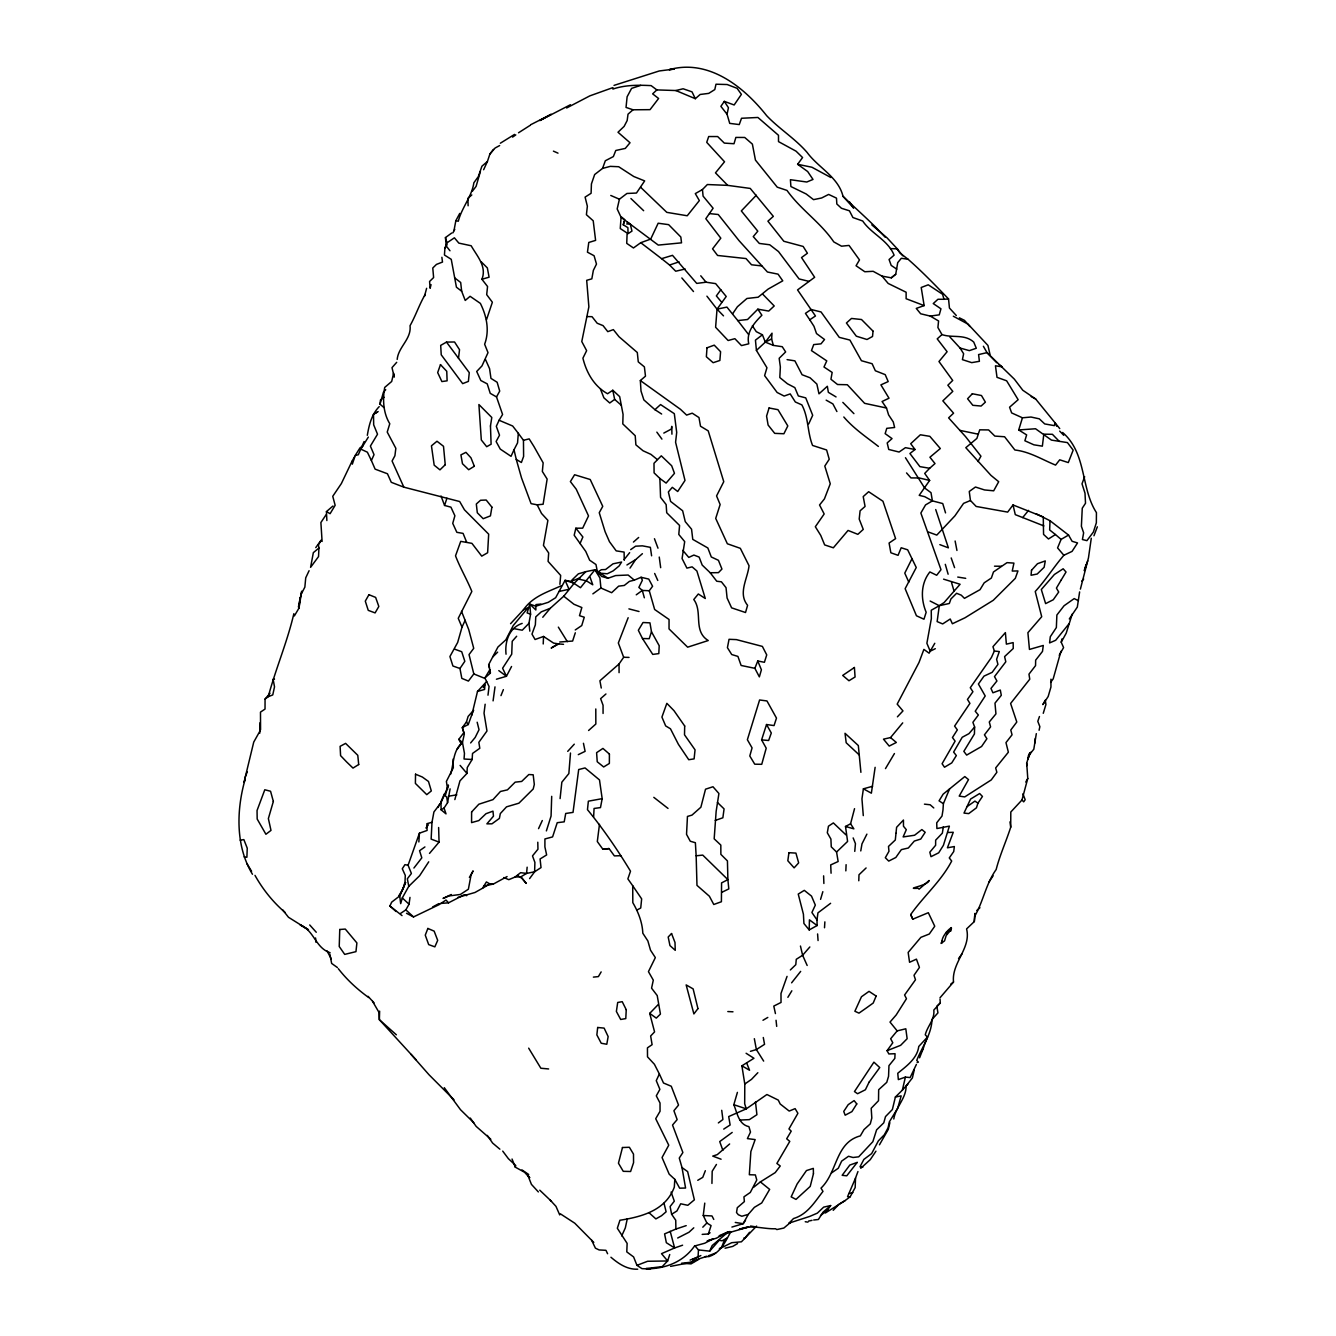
<?xml version="1.0" encoding="UTF-8"?>
<svg xmlns="http://www.w3.org/2000/svg" width="1336" height="1336" viewBox="0 0 1336 1336"><rect width="100%" height="100%" fill="white"/><g stroke="black" fill="none" stroke-linecap="round" stroke-linejoin="round"><path stroke-width="1.5" d="M269.989 693.267L265.062 699.062L265.029 709.082L260.487 712.105L260.553 729.707M696.156 855.792L696.975 885.367L709.383 896.239L713.775 904.489L721.407 901.733L721.574 882.896L727.886 879.622L727.435 860.918L720.872 854.355L720.822 845.087L714.175 838.841L716.146 811.386L718.918 793.517L712.973 786.754L705.525 789.192L700.882 807.211L691.965 815.127L687.455 816.43L686.537 834.349L690.278 841.246L695.371 842.715L696.156 855.792L702.753 855.107L727.886 879.622L728.805 888.908L721.69 892.381M704.773 1203.118L703.254 1215.509L706.878 1223.024L711.069 1225.596L708.364 1233.98L702.168 1234.38M461.521 611.37L468.702 629.506L473.729 648.327L469.036 654.59L473.812 673.928L468.418 681.076L461.822 678.371L459.951 668.484L452.921 666.013L449.915 656.544L457.663 642.466L462.005 627.168L458.248 618.317L471.842 591.464C466.865 579.173 460.152 568.067 455.526 555.826L460.736 541.364L471.909 543.351L481.745 556.143L487.623 552.737L488.675 534.166L464.444 509.801L459.684 501.534L403.839 487.156L392.066 461.02L394.905 455.776L395.84 448.328L387.223 432.062L389.778 423.729C383.165 413.008 382.547 399.38 384.718 387.423L391.682 381.478L393.619 373.195L394.254 377.086L391.999 367.634L396.692 362.323M939.993 997.808L953.52 982.027C951.349 962.788 971.472 948.159 966.579 928.921L974.295 921.59L974.629 916.412C983.263 901.549 985.885 883.898 996.155 869.536C999.879 855.007 1006.192 841.279 1010.717 827.201L1010.801 812.021L1021.973 799.997L1027.768 778.47L1026.699 763.123L1029.755 753.07M495.005 686.871L493.084 700.866M1080.39 589.126L1088.473 557.813L1091.278 538.274M809.198 929.923L809.432 919.853L817.098 925.547L809.198 929.923L803.921 923.493L803.42 914.191L798.243 894.085L804.289 890.36L811.503 896.105L815.327 905.09L811.904 912.505L816.997 919.903L817.098 925.547M518.318 433.315L523.462 440.279L523.612 456.428L521.391 462.49L516.28 459.45L514.009 449.764L517.55 442.901L518.318 433.315L512.657 426L499.096 420.272L496.307 426.301L499.514 435.219L496.107 441.515L500.265 449.096L511.037 456.327L514.009 449.764M259.735 733.23L260.036 722.709M379.624 1011.118L379.357 1019.685L416.047 1059.749M529.59 878.62L534.617 871.79L541.03 867.582L540.078 858.981L546.641 854.923L544.904 846.94L544.921 838.958L552.586 836.904L557.229 822.692L564.21 821.84L565.712 813.474L573.027 812.388L578.688 769.536L585.051 767.933L599.497 779.923L602.169 798.661L588.358 801.183L587.473 809.666C603.304 828.988 617.599 849.913 630.509 871.206L627.87 878.888L632.713 885.751L632.813 902.652C638.241 911.954 642.365 922.374 642.816 933.229L647.876 940.962L650.515 950.18L655.341 957.595L648.444 971.639L653.304 980.156L651.567 988.172L657.212 995.554L660.435 1014.074L656.277 1018.115L649.713 1013.373L658.297 1004.488M974.629 727.018L974.428 733.948L963.84 751.366L966.663 755.09L981.576 746.49L986.903 738.725L984.448 734.833L990.594 726.867L989.275 721.991L995.938 713.892L994.986 703.137L1001.299 695.304L1000.313 690.061L992.915 692.783L990.978 688.424L996.923 680.993L994.502 676.6L1005.808 661.788L1004.588 656.611L1013.239 648.511L1013.156 642.616L1006.375 644.136L1005.39 632.613L992.949 646.691L994.351 651.033L991.429 657.479L970.287 687.739L972.925 691.731L967.464 699.429L969.919 703.371L954.589 726.099L957.344 729.874L952.451 737.522L955.106 741.146L942.097 763.724L944.502 767.231L951.75 762.906L956.342 755.575L953.62 752.085L962.221 737.272L968.967 733.648L974.629 727.018L972.892 722.308L978.353 715.01L975.247 711.236L985.216 695.972L978.403 684.015L983.997 676.133L992.164 672.342L997.942 664.393L996.606 659.299L999.311 651.567L994.351 651.033M942.114 942.748C940.16 934.165 960.801 918.55 946.189 935.517L944.552 940.861L941.062 943.433L942.164 941.028M983.38 346.274L987.02 352.637L1014.358 379.157L1022.792 390.246L1035.667 399.013L1055.006 422.76L1054.354 425.633L1044.719 423.929L1039.308 418.836L1030.991 417.032L1022.441 417.801L1018.717 429.958L1035.534 428.756L1051.432 440.095L1067.431 442.6L1073.159 450.149L1068.299 462.573L1059.715 459.818L1055.574 465.095C1042.264 459.651 1029.689 451.668 1014.892 449.998L1004.588 436.755L994.836 436.087L988.607 429.925L979.739 429.825L976.867 438.425L965.811 447.694L990.995 475.399L998.693 481.711L993.683 490.813L984.532 489.945L975.464 487.022L969.251 491.481L970.454 500.516L976.165 506.444L1007.661 512.105L1013.022 504.958L1043.266 516.948L1043.566 534.4L1048.476 538.976L1055.44 534.55L1061.101 539.393L1068.55 535.068L1072.107 541.297L1077.534 542.934L1072.057 551.384L1063.857 555.275C1053.737 567.082 1045.737 580.024 1035.233 591.497L1041.713 616.714L1027.902 632.679L1029.455 649.43L1043.282 645.455L1042.497 651.4L1035.65 660.168L1035.55 665.629L1028.97 674.162L1029.755 679.206L1010.6 703.471L1016.796 722.024L1010.784 730.024L1012.053 734.8L1005.975 742.616L1008.363 752.201L995.654 767.95L996.873 772.275L991.262 779.923L964.742 796.907L959.198 796.106L968.517 779.606L964.809 776.567L943.149 794.152L939.058 800.832L943.383 803.704L942.982 810.017L942.014 816.029L936.72 822.809L936.903 828.537L949.395 826.132L943.416 845.304L938.69 852.819L930.992 856.677L929.823 852.201L935.617 845.287L935.651 840.177L942.331 833.18L943.35 826.817M858.781 880.758L858.998 874.763L866.095 867.966M857.946 1171.555L855.524 1178.118L855.174 1187.554L850.164 1196.772L845.17 1200.546L825.331 1213.005L830.658 1205.556L823.677 1207.126L817.365 1213.121L809.683 1216.428L789.108 1223.108L793.484 1218.566C807.579 1214.324 814.476 1202.216 822.976 1191.411L821.005 1188.121C837.639 1172.373 835.15 1142.564 860.334 1135.884L863.975 1129.605L870.287 1123.86L871.823 1118.015L871.189 1108.295L878.503 1100.714L878.67 1089.725L886.753 1082.344L888.557 1076.298L888.958 1065.644L894.836 1058.396L895.053 1053.72L888.857 1053.954L887.071 1050.68L892.782 1042.765L890.661 1038.74L897.174 1030.891L905.808 1028.787L907.144 1038.723L900.631 1045.32L887.071 1050.68M1036.035 513.692L1050.013 520.723L1049.662 529.958L1055.44 534.55M543.218 643.969L543.535 636.454L535.068 639.51L531.978 634.116L535.352 624.847L535.769 616.865L541.297 611.838L550.215 608.331L563.742 596.207L574.179 583.281L585.869 571.641L594.921 569.787L608.014 578.254L615.645 575.565L628.154 575.031L634.316 580.141L641.08 577.286L648.762 579.089L652.586 586.254L649.263 590.729L654.64 609.483L669.052 619.486L669.035 628.922L687.639 647.175L708.214 640.545C692.699 630.926 703.103 611.988 693.785 599.53L698.31 593.986L705.291 598.511L696.891 570.99L692.131 566.865L686.904 568.117L682.078 558.548L684.7 541.614L678.788 534.45L679.573 525.465L666.714 512.757L666.146 504.557L660.568 497.376L659.867 478.455L654.089 472.877L653.989 463.291L661.287 455.826L671.674 465.763L674.48 473.345L666.113 483.081L659.867 478.455M845.838 870.872L846.105 864.676M318.937 548.01L318.536 556.578L310.587 567.332L313.342 552.653L318.937 548.01L318.436 544.904L321.141 540.178L315.764 547.61M454.841 799.596L459.951 780.892L466.949 773.41L467.266 767.532L472.142 759.499L472.526 753.454L479.791 748.277L478.856 742.315L486.972 730.992L484.033 713.173L485.152 704.222M593.635 816.764L594.069 808.464L600.482 807.595L602.169 798.661M706.794 1256.374L692.716 1260.833L692.799 1259.481L700.832 1255.556M1036.318 733.648L1033.797 749.229L1028.303 756.059L1030.741 752.251L1027.735 759.282L1029.488 753.487M692.716 1260.833L692.799 1259.481M824.512 927.752L824.863 921.873M473.679 710.201L468.118 716.43L466.464 721.958L462.323 727.586L463.842 732.662L458.849 739.309L461.12 743.701C452.737 752.001 453.789 763.908 450.599 774.262M294.337 615.98L298.98 608.114L301.736 591.163L298.396 607.028M448.512 785.551L440.98 802.719L433.916 811.971L431.996 822.291L426.869 823.694L427.086 830.458L419.437 833.18L408.081 865.244L411.404 873.477L407.346 878.787L408.783 886.302L402.303 897.942L400.683 903.637L399.714 895.922L405.576 882.562L399.714 895.922L391.665 902.167L389.912 906.008L402.019 915.594M649.713 1013.373L654.573 1031.91L650.649 1035.985L652.102 1044.668L647.442 1047.841L647.509 1056.843L654.406 1064.274L659.366 1073.977L656.26 1080.657L659.884 1089.358L656.293 1095.854L660.017 1103.018L660.051 1111.285L655.709 1118.716L668.751 1145.186L662.055 1157.527L669.169 1174.144L674.814 1179.337L674.313 1187.136C665.712 1210.466 641.798 1216.829 619.937 1220.252L617.332 1228.252L627.135 1243.398L626.784 1251.899L633.598 1256.925L636.955 1265.342L641.981 1268.649C662.389 1269.935 682.746 1263.188 694.787 1245.67L698.477 1249.928L698.043 1256.909L690.094 1260.082M418.853 841.964L419.437 833.18M447.059 244.705L444.921 248.112L444.437 255.009L451.251 259.334L456.428 287.19L461.655 291.231L465.229 300.45L470.088 296.308L480.375 303.389C486.688 316.131 489.727 330.51 484.634 344.237L488.007 352.637L481.962 365.93L476.701 371.475L480.843 380.526L487.239 383.866L490.228 393.335L496.508 396.926L502.586 414.461L499.096 420.272M621.073 217.317L620.255 228.539L627.135 233.082L626.734 243.369L633.464 247.962L640.762 242.701L650.699 239.094L658.164 223.229L668.635 224.648L680.826 237.006L681.527 242.835L658.281 245.089L621.073 217.317L617.182 208.95L619.42 199.214L626.935 193.469L636.454 193.052L644.653 180.911L633.782 176.519L618.685 166.733L610.285 166.365L602.569 168.419L594.654 174.548L591.43 183.934L591.096 193.286L585.101 197.11L587.356 206.228L586.404 214.712L593.217 220.791L595.605 240.38L588.775 242.467L587.456 252.187L594.086 255.744L596.491 264.077L593.351 270.39L591.831 278.84L586.688 280.326L588.875 306.846L581.778 341.548L586.638 350.667L582.913 358.165C586.437 372.677 594.153 386.321 607.563 393.736L612.806 390.262L619.67 396.625L623.06 414.394L622.793 423.913L635.218 435.72L635.886 444.838L643.067 450.783L650.882 454.34L657.245 459.5M808.714 423.896L812.689 415.296L805.742 397.877L798.327 395.94L794.837 387.624L787.455 383.783L779.806 377.554L780.358 366.966L779.172 358.298L785.635 351.936L782.245 346.709L773.344 345.389L771.607 338.943L772.041 333.182L765.328 342.116L756.426 350.416L766.947 367.734L764.61 375.616L777.135 392.483L784.132 396.057L790.211 393.903L795.337 401.986L801.867 404.891C808.764 417.901 807.278 432.229 812.572 445.456L826.617 449.981L829.238 459.25L824.796 466.064L830.257 483.782L824.429 498.896L819.553 504.991L824.178 513.976L815.344 526.735L820.755 535.435L824.663 544.921L833.347 547.793L848.059 530.442L857.846 534.333L863.256 529.407L859.198 519.053L860.1 510.803L865.077 506.444L863.206 496.608L868.65 491.715L882.946 501.25L895.588 538.625L889.091 543.051L890.862 552.787L898.059 555.325L901.199 547.76L907.662 549.814L916.262 567.516L905.14 588.675L916.446 615.762L923.961 619.219L926.165 612.272C920.654 599.079 920.621 583.498 929.873 571.942L936.686 575.265L940.995 569.687L920.855 513.024L925.547 504.908L932.394 500.883L942.748 503.555L945.537 512.89M560.085 798.594L561.838 782.211L568.852 773.577L570.489 753.036M640.762 242.701L661.587 258.666L672.509 255.343L696.724 283.399L706.059 282.213L715.645 283.616L726.216 296.492L717.031 309.15L715.612 327.27L728.12 340.513L734.867 338.676L741.48 345.59L748.761 343.803C746.022 332.096 754.306 322.894 761.887 315.229L757.846 309.184L747.542 319.521L737.789 320.573L726.918 307.096L717.031 309.15L706.911 296.174M559.901 584.316L560.669 575.415L548.094 561.404L548.678 552.97L543.451 545.389L547.894 520.372L541.531 513.458L537.155 504.808L531.077 503.655L521.541 477.971L516.28 459.45M854.756 851.383L855.441 843.651L853.153 837.923M298.98 608.114L299.965 597.76M527.152 867.181L526.568 873.41L520.957 876.783L515.045 877.034L508.782 879.673L503.789 877.535M974.295 921.59L975.029 913.807M1034.849 743.05L1035.317 738.29M551.701 796.34L551.067 816.079L546.374 830.909M383.95 407.563L380.025 404.19L380.459 400.015L384.05 397.276M431.996 822.291L431.144 839.108L439.06 842.114L429.491 853.42M458.482 358.399L459.534 349.715L454.541 341.983L446.491 342.099L440.696 345.389L441.231 354.808L462.673 383.632L468.385 381.395L469.27 372.661L446.491 342.099M326.869 520.556L326.435 511.605L332.948 506.027M444.036 808.063L446.007 813.875L441.114 809.816L444.036 808.063L447.56 802.669L450.115 788.858M487.991 695.188L489.06 686.47L484.885 677.953L490.011 669.453L490.379 673.093L484.885 677.953M863.29 815.611L861.954 798.878L863.39 788.825L871.373 793.183L875.13 767.332M943.583 579.156L960.1 584.266L944.135 602.519L939.292 605.709L937.137 621.591L942.665 623.929L950.23 619.019L952.368 623.762L965.06 617.75L993.266 600.298L1015.31 578.338L1017.948 570.94L1012.237 571.056L1013.924 563.107L1007.027 562.64L993.483 571.958L991.362 578.037L984.181 582.83L980.039 589.66L964.458 598.361L961.252 595.171L956.593 593.284L950.931 598.945L949.328 603.471L939.292 605.709L931.259 610.235L931.342 618.651L926.883 643.267L930.207 651.2L929.105 653.187L923.894 649.396L919.018 662.456L897.191 704.105L902.969 710.919L897.408 716.831M917.131 1062.537L918.366 1062.17L916.747 1060.383C922.04 1046.99 931.576 1034.381 932.01 1019.485L937.939 1012.888L936.837 1006.225L940.293 1002.985L940.043 999.178M974.629 916.412L975.029 913.373M816.997 919.903L817.949 912.855L830.608 903.303M400.566 913.423L405.843 909.866L409.05 904.221L409.985 897.391M599.48 824.345L597.309 841.546L602.853 849.212L609.049 848.577L614.376 855.892L620.822 855.708M1069.301 618.935L1077.317 607.095L1079.622 591.915M915.01 449.514L910.718 443.702L920.354 434.785L929.839 436.338L940.31 448.529L929.923 457.246L935 463.559L929.656 468.285L919.903 466.631L909.933 453.539L915.01 449.514L905.441 447.66L899.095 452.036L888.741 449.464L887.188 442.917L892.03 438.592L885.15 433.632L886.77 428.338L894.619 427.487L893.266 421.925L888.59 414.878L886.503 408.014L864.592 403.322L847.325 384.735L837.555 384.517L830.942 379.257L832.161 372.427L823.978 366.999L826.767 360.887L811.47 350.6L813.724 344.588L820.989 343.853L824.529 339.511L816.513 333.566L813.991 326.335L809.783 319.788L815.461 315.981L797.559 289.912L814.643 277.287L801.533 257.564L807.412 253.239L803.153 246.442L783.831 241.265L767.916 221.175L773.327 216.365L750.247 188.426L727.719 185.37L715.478 172.862L724.529 161.773L706.727 142.351L708.698 136.539L717.649 136.556L724.329 143.102L733.998 143.737L735.869 137.424L744.736 137.474L752.385 144.121L755.441 160.086L777.251 187.174L786.987 190.413C800.732 209.685 820.488 222.344 833.798 241.916L841.546 246.191L849.045 245.423L859.482 259.919L856.059 265.764L864.809 271.742L873.143 271.308L881.994 276.101L891.296 277.838L895.721 274.247L897.725 262.641L901.332 258.282L908.029 259.234C922.341 271.776 935.4 285.353 948.543 298.947L949.445 308.048L956.309 315.513M951.299 927.585L950.781 931.042L946.489 931.96L946.907 933.697M831.476 1172.975L838.29 1168.248L841.663 1161.101L848.527 1156.275L853.036 1157.494L858.697 1156.826L872.859 1141.679L876.6 1129.855L883.764 1122.841L885.517 1116.579L892.381 1109.531L895.387 1097.023L902.351 1090.159L905.407 1077.1L910.133 1077.567L916.396 1064.425M453.973 230.694L455.843 220.69L458.298 221.225C461.722 207.598 471.892 196.559 473.862 182.781L478.305 176.636L481.929 166.215L487.423 161.472L489.894 154.041L493.452 149.398M860.768 850.932L861.987 843.868L866.897 834.132M529.841 631.16L528.939 623.344L530.576 614.193L529.791 604.122L535.836 606.193L548.278 602.319L555.659 597.71L565.095 580.342L571.04 581.394L580.492 587.706L594.921 569.787L601.734 576.484L608.014 578.254M471.775 715.178L477.503 691.43L486.688 681.46M486.504 319.721L492.366 302.237L486.688 294.638L487.556 286.505L481.912 279.274C487.039 266.482 477.002 256.094 471.174 245.757L458.849 243.119L454.39 237.808L446.975 242.835L444.921 248.112M397.193 359.417C398.278 346.926 411.605 339.077 410.052 325.683C415.797 315.463 419.421 304.174 425.366 294.221M753.838 1187.136L760.368 1181.909L769.653 1189.391L761.704 1202.968L754.356 1207.36L748.26 1214.407L741.831 1216.244L738.324 1214.725L736.52 1212.52L737.288 1207.711L744.386 1201.598L743.935 1196.839L750.298 1192.447L756.777 1180.022L755.374 1174.928L749.329 1174.728L750.865 1151.565L755.157 1139.591L747.409 1138.606L750.498 1132.076L748.928 1126.649C738.641 1124.511 737.188 1112.838 733.831 1104.705L737.405 1092.38M367.316 435.336C369.07 424.998 371.575 414.377 379.207 406.645M727.051 114.245L728.437 107.698L724.312 101.369L720.889 106.346L727.051 114.245L729.723 123.38L739.259 124.565L741.513 118.269L757.913 117.468L778.487 135.287L778.504 141.616L796.056 151.185L802.569 157.548L797.625 164.295L807.662 171.526L813.006 179.441L806.777 182.013L790.411 179.709L790.895 186.539L806.159 193.97L813.54 199.648L821.64 197.978L828.637 194.421L836.486 198.129L836.82 203.974L841.463 208.282L849.429 210.804L852.919 217.534L862.705 221.008C871.356 233.867 887.922 239.946 894.101 255.159L889.075 259.535L891.212 265.43L896.757 269.137M1039.091 730.258L1039.859 726.65L1037.805 721.34L1039.458 716.53M627.302 1218.716L625.332 1227.867L621.724 1235.9M472.142 759.499L464.043 759.015L464.46 753.37L462.473 742.499L464.327 734.032L462.323 727.586L468.251 724.529L473.378 710.451M1059.231 655.308L1063.59 647.593L1061.218 642.182L1061.936 638.959M854.539 808.664L850.564 823.811L845.504 826.466L847.592 841.446L836.57 852.034L838.14 861.52L830.708 864.91L831.075 873.226M914.208 1070.119L912.388 1077.918L906.125 1085.968C906.259 1098.392 895.621 1107.06 893.784 1119M889.876 1122.658L888.306 1129.337L879.455 1144.802M624.246 560.235L624.112 552.085L616.197 550.866L609.45 541.664L605.108 531.711L599.246 512.707L602.753 506.344L590.211 479.507L574.597 474.748L570.389 481.595L576.25 489.226L588.525 515.913L582.68 528.154L575.866 528.221L574.179 535.235L585.769 551.451L589.644 560.185L595.973 564.527L597.676 573.294M480.426 171.425L476.084 186.389L472.426 191.148M431.044 284.635L430.142 288.292L429.574 281.478L433.615 277.554L432.78 268.002L436.454 264.411L442.5 262.056L441.882 257.28M265.062 699.062L268.235 696.691C275.817 668.468 287.223 642.215 293.853 613.692M424.481 296.308L426.618 288.309M529.49 1177.634L524.53 1172.24L515.295 1167.163L515.746 1165.51L508.398 1158.696L502.72 1151.114M448.245 785L445.239 795.872L446.725 797.091L447.56 802.669M940.293 1002.985L933.831 1010.033C934.849 1019.585 927.401 1026.098 925.247 1034.799L927.451 1037.103L921.907 1051.415M627.118 222.06L630.291 224.131L631.961 231.095L628.037 233.7L627.903 227.654L623.277 224.815L624.163 221.626M850.164 1196.772L847.542 1196.689L855.524 1178.118M1086.101 564.46L1084.314 570.639L1087.721 560.819M787.054 976.382L780.992 993.483L781.026 1002.451L773.794 1006.091L775.431 1013.59M820.571 899.362L822.842 891.68M1072.223 614.076L1066.178 633.247L1061.218 642.182M1043.249 713.307L1045.921 704.54L1045.303 700.164L1042.865 704.623L1048.159 696.524L1050.948 687.021L1050.948 679.189M1060.951 651.267L1053.202 678.855L1050.63 682.412M761.603 739.894L766.53 724.529L774.045 725.582L776.483 718.117L766.964 700.949L759.6 699.98L747.375 739.743L752.068 747.876L749.797 755.992L754.74 764.192L761.737 764.309L766.213 748.193L761.603 739.894L768.634 740.495L771.306 733.013L766.53 724.529M949.662 788.691L943.383 803.704M977.935 803.17L976.432 807.829L968.734 813.607L963.991 813.09L970.587 799.062L979.639 793.534L982.444 796.456L977.935 803.17L974.929 801.099L966.93 806.71M575.298 632.796L572.626 641.046L559.7 642.015M466.648 542.199L463.074 533.381L456.845 532.329L452.737 523.361L454.891 515.763L450.933 507.162L444.571 505.459L446.909 498.245M669.737 1254.521L667.633 1260.967L662.205 1266.611L646.006 1268.599L650.665 1268.799M923.543 1047.658L919.602 1057.778M651.484 631.794L649.212 638.691L642.482 638.524L638.341 630.291L643.017 622.509L649.964 622.86L651.484 631.794L659.199 645.705L658.815 653.605L652.753 654.406L642.482 638.524M380.025 404.19L383.432 392.233L385.737 389.728M363.141 445.639L359.985 447.877L355.292 455.359L352.32 464.143L352.019 461.287L354.541 456.795M352.019 461.287L341.365 483.565L332.748 496.307L335.152 505.309L330.092 513.692L326.435 511.605M602.569 168.419L605.325 160.754L613.358 156.579L615.779 150.484L625.298 148.413L630.024 142.752L618 132.247L624.129 126.386L627.168 120.541L628.02 114.178L633.03 109.786L650.048 109.652L658.598 98.48L652.653 93.871L656.844 89.913L675.866 90.531L683.114 88.777L692.015 91.85L695.321 98.697L700.147 94.472L708.715 93.386L714.793 89.579L715.996 84.218L727.185 84.535L737.088 88.31L741.396 94.355L734.149 104.976L724.312 101.369M1084.648 476.701L1082.01 483.816L1084.999 493.184L1085.517 503.255L1082.26 508.198L1081.392 526.3L1083.63 532.847L1082.427 539.544L1086.919 540.646L1093.366 532.079L1096.355 522.793L1096.438 512.623C1080.507 488.007 1086.886 453.455 1062.604 432.48M1093.95 535.769L1097.34 526.801M245.022 777.669L247.31 771.724M705.341 1170.703L702.753 1177.35L697.759 1180.306M754.873 668.317L757.762 660.986L764.409 662.289L766.73 654.89L762.372 646.407L736.386 639.61L729.038 639.309L727.419 647.676L731.727 654.54L737.923 656.41L741.113 665.462L754.873 668.317L759.349 676.884L761.403 669.787L757.762 660.986M623.277 224.815L624.714 219.705L621.875 217.267M722.225 1245.736L723.978 1241.328M309.084 570.706L305.727 577.837L304.858 587.122L301.468 593.652M500.967 695.622L503.371 689.626M1061.101 539.393L1057.578 547.91L1063.857 555.275M364.077 441.565L358.298 454.774L355.292 455.359M580.008 543.552L582.88 537.005L575.866 528.221M698.477 1249.928L709.683 1251.147L712.171 1245.536L727.302 1232.744M403.839 487.156L391.281 482.313L387.457 473.762L375.115 469.136L371.391 460.519L374.03 454.657L370.389 446.09L377.52 434.217L373.679 424.831L373.495 414.243L378.171 411.571M259.919 731.093L253.74 742.081L243.987 782.428L245.206 779.072C236.389 809.733 235.386 846.055 252.471 874.278M462.005 627.168L465.128 620.305M483.632 169.739L487.423 161.472M538.542 828.637L542.299 820.538M911.954 558.782L904.773 573.127L908.797 582.129M438.041 807.445L439.895 803.788M490.379 673.093L488.675 664.61L497.944 647.008L505.86 639.827L513.208 625.565L528.171 607.63L523.445 609.817L510.569 623.712M511.554 666.497L506.427 676.283L496.424 679.222M628.154 617.716L618.334 642.983L623.661 657.279L619.052 663.975L599.914 680.759L601.267 688.04M452.904 232.865L454.758 229.374M483.281 687.639L484.968 684.433L484.584 689.46L477.503 691.43M368.335 437.072L360.87 449.163L367.383 452.203L371.391 460.519M455.843 220.69L459.734 213.426M444.454 793.751L440.83 801.951M748.26 1214.407L743.183 1223.692L731.911 1227.066M830.658 1205.556L823.076 1212.119L818.4 1219.484L813.707 1220.018M496.508 396.926L499.714 391.097L497.142 382.263L490.963 378.389L489.577 368.703L485.502 359.534M894.435 753.537L885.484 768.601M1025.764 782.061L1027.768 778.47M977.952 461.538L980.941 456.194L965.527 436.605L948.627 417.867L953.57 413.175L942.849 400.867L952.802 391.364L947.859 385.219L952.702 380.459L938.974 361.538L947.107 351.719L937.221 338.876L941.963 334.584C952.468 338.259 964.458 333.683 973.76 342.099L976.299 348.262L969.351 350.633L960.083 348.045L949.729 336.789M469.387 877.385L473.111 870.888L471.057 875.03L468.385 889.208L460.402 894.452L448.996 895.938L443.051 898.427L451.267 894.519M934.782 643.284L930.207 651.2L935.3 648.695M601.15 971.907L598.394 976.599L593.384 977.117M787.873 997.324L791.847 990.794M730.792 1231.792C725.314 1241.628 720.622 1252.801 708.882 1256.608L705.124 1256.591M457.981 897.375L474.998 892.481L482.496 888.273L486.404 881.944L489.861 883.931L493.351 884.065L507.095 876.566M716.447 1164.441L712.188 1171.255L711.938 1183.445M398.779 895.855L403.088 889.041L404.992 882.061L405.292 875.414L402.286 868.751L404.958 864.659L408.081 865.244M630.007 568.101L635.585 559.65L642.399 553.688M929.656 468.285L924.712 473.412L929.639 480.442L919.201 495.355L924.762 496.691L932.394 500.883L931.008 492.683L924.629 487.991L905.474 457.73M989.091 881.843L993.116 875.815M326.034 514.828L320.89 522.526L322.093 541.447M875.948 1151.181L870.287 1159.615L860.768 1168.282M761.837 265.931L751.533 264.779L746.022 258.566L717.582 255.46L712.572 248.847L720.805 238.175L705.825 218.703L713.107 208.232L703.087 196.125L702.452 189.545L707.362 184.535L727.719 185.37M745.521 1220.236L743.183 1223.692L735.268 1222.44M459.951 668.484L464.828 661.303L461.722 651.734L454.741 649.196M732.612 313.81L737.405 306.746L746.941 298.479L758.147 297.21L768.167 289.06L782.762 280.827L778.053 274.147L767.432 272.01L738.992 240.597L718.25 214.511L709.483 213.593M428.722 861.82L419.621 875.731L408.783 886.302M791.613 982.828L800.665 971.389M720.855 289.728L716.363 295.907L721.624 302.186M413.909 868.033L421.809 857.846L419.554 850.715L424.915 846.94M897.174 1030.891L890.01 1022.073L896.189 1014.959L906.476 998.693L904.589 994.986L915.494 979.772L914.008 975.297L919.435 967.431L916.446 959.148L909.565 962.287L908.163 952.434L920.888 937.338L929.288 934.014L934.749 926.232L928.32 912.705L912.789 919.168L910.684 914.559C923.677 896.122 941.128 881.259 951.683 861.035L949.278 857.929L953.72 851.566L954.355 846.54L947.408 847.809L953.269 832.278L947.992 832.512M456.995 749.396L461.588 743.284M958.547 958.53L961.853 954.154M425.917 828.003L428.372 824.813M1069.117 623.645L1055.674 640.278L1049.578 642.933L1050.296 636.754L1056.358 627.553L1056.876 615.028L1064.057 605.759L1074.194 598.595L1078.419 600.732M709.683 1251.147L719.202 1240.292L722.125 1240.793L726.934 1238.105L724.964 1240.259M902.718 722.876L890.527 737.589L883.48 739.159L889.208 746.072L896.339 742.465L890.527 737.589M624.129 559.584L629.657 552.653M749.58 1232.293L744.553 1238.539L743.968 1237.938M1013.022 504.958L1015.293 514.644L1022.708 517.55L1028.536 510.385M542.767 617.265L550.215 608.331M470.623 742.95L475.182 737.455L479.023 729.707L477.169 722.225M489.894 154.041L495.088 148.029L499.647 145.557M522.176 623.394C509.1 627.703 504.691 641.697 506.043 654.206M809.833 946.973L802.619 955.273L796.273 959.298L795.788 964.692L790.344 969.953M516.665 636.253L512.206 641.313L511.721 654.172L502.603 668.234L506.427 676.283L498.796 670.605M902.351 1090.159L908.029 1083.847M567.716 751.366L574.28 744.169M1081.776 581.11L1083.663 579.039M927.451 1037.103L918.767 1046.455C917.247 1058.513 906.476 1066.111 897.759 1073.259L898.343 1079.605L905.407 1077.1M757.846 1072.708L751.5 1079.354L744.787 1084.03L744.686 1103.786L746.273 1108.847L728.705 1116.562L730.124 1124.979L723.728 1129.104M833.213 1210.316L838.958 1204.304L845.17 1200.546M528.939 623.344L522.259 630.208L513.575 628.588M702.786 1227.199L706.878 1223.024M756.61 1226.081L741.413 1241.812L731.727 1242.697L719.336 1248.809L721.64 1247.206M756.31 195.223L741.33 210.921L757.796 231.178L753.254 236.606L759.316 243.436L769.72 244.772L778.504 251.569L799.078 278.94L809.148 281.412M523.445 609.817C532.763 596.307 547.543 592.082 561.203 585.769M492.817 656.861L497.643 652.152M571.908 580.075L578.354 573.845L585.869 571.641M721.089 1159.214L712.756 1156.108L717.282 1154.621L729.64 1143.967M693.785 1227.817L689.025 1232.226L677.686 1238.004M587.139 316.548L592.032 316.699L597.192 323.245L603.054 325.617L607.78 331.645L613.358 329.625L618.985 336.705L637.305 352.504L638.274 361.872L644.386 366.882L645.488 376.167L640.345 380.543L641.013 391.064L643.869 399.915L654.924 409.668L660.568 404.574L674.313 413.676L676.701 432.396L675.582 442.266L685.001 480.459L677.703 491.498L672.309 487.339L668.367 491.949L670.605 501.417L682.646 510.769L685.251 521.625L691.564 529.206L692.766 539.377L707.846 547.977L711.303 556.978L718.434 560.318L721.941 569.053L718.434 572.643L710.218 572.76L702.185 565.061L699.129 557.079L693.885 555.058L688.775 557.413L682.779 550.365M588.591 730.491L595.839 724.029L595.789 708.965M732.195 1132.427L719.72 1141.579L722.86 1150.313M633.431 542.065L638.658 537.473M605.943 693.985L600.632 698.644L603.054 705.258L603.07 713.457M976.8 910.484L979.939 907.745M468.118 205.794L467.884 198.262L471.808 194.972M891.296 277.838L895.721 274.247M820.504 1215.626L828.103 1209.598M518.518 132.782L530.158 125.35M515.045 877.034L520.589 872.692L526.568 873.41L534.617 871.79L534.901 862.421L532.496 855.908L537.957 849.212L537.79 842.231M773.344 345.389L765.328 342.116L762.422 334.802L755.441 340.146L756.426 350.416M760.368 1181.909L775.214 1172.607L780.241 1165.994L776.884 1163.439L789.776 1141.395L786.687 1138.79L791.213 1131.175L788.958 1128.937L797.909 1113.305L795.104 1108.63L789.192 1111.068L780.191 1103.987L778.27 1100.096L766.914 1094.518L746.273 1108.847L733.831 1104.705M950.798 984.081L953.52 982.027M718.35 1122.925L722.91 1119.518L721.724 1110.316M612.806 390.262L614.644 399.397L609.75 402.988L603.889 397.811L600.465 389.093M449.981 250.767L446.324 246.125L445.439 237.591L451.702 233.032M592.867 593.869L600.916 588.024L611.654 592.7L618.651 586.153L624.279 585.452L629.406 581.377L634.316 580.141M636.253 594.821L642.299 590.445L649.263 590.729M708.364 1233.98L710.084 1232.744M630.675 549.63L635.585 546.19L642.399 545.84L650.365 547.342L651.601 555.809M744.787 1084.03L741.897 1065.811L753.955 1058.279L746.106 1053.269M512.556 137.107L515.796 134.919M575.248 629.957L581.745 625.565L584.266 617.215L579.49 615.679L581.845 607.546L573.962 604.273L563.742 596.207M514.56 134.402L500.332 143.219M597.977 571.942L601.367 569.72L605.559 569.537L613.024 563.825L621.591 562.038L619.136 565.946L613.09 570.923L607.279 573.779L597.793 573.01M566.631 107.982L589.861 95.858L612.957 87.591L612.89 89.061C625.148 84.903 638.207 84.97 651.133 85.621L656.844 89.913M682.596 1245.202L674.613 1247.958L666.347 1242.714L664.593 1233.896L675.899 1229.053L675.732 1220.236L671.641 1214.274L676.918 1210.967L680.709 1203.786L687.806 1205.306L694.369 1199.828L687.639 1171.605L682.011 1167.58L679.272 1158.062L682.88 1152.534L672.526 1125.046L677.152 1119.601L673.912 1110.717L678.538 1105.089L671.273 1086.252L663.508 1083.012L659.366 1073.977M626.935 564.978L635.585 559.65M558.081 643.785L551.167 648.043L558.765 643.919L563.508 644.336M482.496 888.273L489.861 883.931M762.99 1020.27L767.799 1017.431M737.572 1243.549L732.729 1246.405L725.064 1248.225M698.745 1259.364L691.063 1263.873L681.61 1263.238L693.484 1261.952L670.605 1266.361M789.108 1223.108L791.229 1221.872L783.831 1228.051L776.867 1229.554L775.498 1228.753C763.173 1229.22 751.283 1224.21 739.259 1229.37L748.611 1226.999L724.296 1234.03L730.04 1231.508L720.455 1235.8M702.452 189.545L695.304 193.603L699.346 200.584L687.238 215.764L666.814 212.357L640.629 187.274M539.995 120.457L570.422 104.742M373.495 414.243L376.852 412.39M539.928 120.524L551.183 114.295L530.709 124.716M432.647 906.96L438.876 903.604M663.808 433.081L671.307 429.09L671.774 426.351L671.924 434.183M636.888 910.067L640.729 908.012L641.647 898.877L632.713 885.751M713.29 1238.773L704.74 1243.232L695.488 1245.753M765.328 342.116L771.607 338.943M578.288 754.64L585.101 751.35L583.448 743.284M440.813 903.437L448.545 902.819L464.026 894.836L466.698 895.671M406.528 913.306L413.525 916.93L438.976 904.706L445.974 900.047L448.545 902.819M970.454 500.516L963.573 503.371L954.939 515.83L936.803 535.085L928.453 532.062M571.04 581.394L580.342 577.72M268.235 696.691L272.761 694.92L274.515 686.838L273.112 679.222L274.498 679.156M708.564 1255.706L715.645 1253.051M719.135 1235.767L728.187 1231.842L716.363 1238.205L707.178 1240.977L711.771 1239.324M948.543 298.947L944.001 299.281L942.565 294.271L928.253 284.802L921.205 287.49L924.145 305.593L916.262 308.416L920.671 313.776L930.24 316.081L938.573 320.974L937.905 327.52L941.963 334.584M715.244 820.438L722.86 817.782L724.079 808.898L717.432 802.468M675.899 1229.053L686.203 1225.63M614.026 85.387L659.283 70.958L674.062 69.088M661.587 258.666L669.57 265.029L679.072 261.856M640.695 85.37L631.594 88.376L627.118 96.76L626.033 107.431L633.03 109.786M750.448 1051.332L756.376 1049.562L764.543 1044.334L763.29 1037.504M481.912 279.274L489.093 277.187L487.339 267.901L481.461 262.04M863.39 788.825L872.575 786.286M636.955 1265.342L647.609 1261.267L667.633 1260.967L661.52 1253.652L674.613 1247.958L670.204 1231.341M523.462 440.279L529.173 438.893L533.949 446.508L543.151 462.84L542.349 471.458L547.142 479.073L543.117 504.256L537.155 504.808M685.168 269.02L675.699 271.225L669.57 265.029M849.095 1193.482L852.836 1192.647M559.149 591.43L569.053 589.276L565.095 580.342L574.179 583.281M808.631 1221.054L812.021 1220.352M483.632 886.018L493.351 884.065M895.387 1097.023L901.165 1095.871L897.692 1108.245L889.342 1121.889L888.056 1127.818L884.399 1134.698L878.387 1140.844L871.64 1153.603L863.874 1159.414L860 1166.812L862.789 1167.246M652.352 1268.298L653.421 1268.098M448.345 796.239L456.812 794.837M240.179 840.16L243.853 839.609L247.244 848.176L246.893 857.244L244.137 856.927M930.24 316.081L939.258 314.845L940.945 308.8L933.246 303.573L937.955 299.264L944.001 299.281M674.329 69.071L669.236 69.656C708.631 58.65 743.835 86.807 766.647 115.664C779.305 128.957 795.07 138.543 807.128 152.454C818.35 167.785 838.323 176.936 843.016 196.325C856.994 209.886 871.924 222.511 885.083 237.14M602.853 849.212L609.049 848.577M535.886 604.59L540.813 604.089M739.676 1120.069L749.362 1119.635L756.911 1114.692L755.475 1101.849M994.518 566.18L1001.382 566.247M623.661 657.279L629.022 657.412M890.477 248.63L897.057 248.813L902.852 255.827M727.819 1011.552L732.98 1011.803M703.254 1215.509L711.988 1215.944L713.775 1219.417M626.668 223.93L630.291 224.131M548.628 1068.95L540.863 1068.249L528.672 1048.159M637.69 1269.2C627.235 1269.668 618.518 1263.722 610.936 1257.243M924.445 804.155L930.173 804.773L933.78 807.946M805.241 1221.739L807.979 1222.123M959.766 430.359L978.186 434.183M787.088 359.635L794.887 360.854L802.084 374.731L810.05 377.771L816.864 384.067L818.985 393.853L827.351 386.254L828.353 392.333L836.052 396.926M957.745 577.068L965.711 578.338M558.765 643.919L553.605 643.1L543.535 636.454M750.565 1226.03L756.159 1226.932M757.846 309.184L768.718 311.071L774.212 305.961L762.789 294.254M597.91 573.294L601.233 573.946M797.625 164.295L811.937 167.25L830.858 177.521M578.789 579.156L586.454 580.859L592.766 584.784L590.044 577.135M929.639 480.442L919.185 477.954L910.952 477.921L906.543 472.927M628.905 608.882L639.025 611.504M845.504 826.466L853.854 828.838L850.564 823.811M924.145 305.593L906.125 298.73L906.125 292.233L888.173 283.449L881.994 276.101M695.321 98.697L675.866 90.531M939.843 544.637L948.376 547.827L935.718 509.55M530.576 614.193L527.119 612.907L529.791 604.122L535.853 609.967L535.836 606.193M1022.708 517.55L1043.85 525.916M473.812 673.928L484.901 678.421M610.769 195.457L619.42 199.214M553.421 151.135L557.997 153.156M953.319 316.214L968.082 324.164L987.939 345.439L989.993 354.441M1022.441 417.801L1011.653 412.924L1009.582 407.213L1018.149 399.698L1006.626 380.793L997.007 377.336L995.454 365.797L1002.184 366.832L999.311 364.912M959.365 317.834L964.425 320.339L969.903 326.518M762.422 334.802L756.26 331.645L752.385 325.817M930.123 601.033L939.292 605.709M1031.208 396.575L1035.667 399.013M826.149 400.149L832.879 403.906L836.904 411.538M741.897 1065.811L749.563 1070.27L746.74 1063.206M330.092 952.718C315.396 947.959 314.127 930.29 300.166 924.946L308.466 929.772L288.476 917.264L282.547 909.716M1018.717 429.958L1026.632 434.901L1024.879 440.763L1033.897 444.821L1042.364 446.157L1043.817 434.167L1052.401 434.3L1059.298 441.414M517.516 875.514L521.892 878.32L526.234 883.397L520.957 876.783M654.924 409.668L661.637 414.026M1050.013 520.723L1068.55 535.068M521.958 1169.902L528.705 1174.494M337.44 967.565L331.645 963.423L329.875 954.205M668.017 808.414L653.805 797.341M454.691 277.888L460.686 282.497L461.655 291.231M843.016 196.325L853.637 208.099L849.462 201.786M908.029 259.234L899.946 252.972L897.057 248.813M640.345 380.543L680.475 409.317L686.62 415.095L692.232 413.175L698.978 417.55L700.515 426.234L708.214 430.877L723.761 481.678L716.564 495.94L720.137 504.54L715.712 518.418L727.352 543.769L740.328 548.328L749.045 565.746C747.609 578.905 737.756 593.301 747.592 605.325L745.521 612.523L731.61 607.847L727.085 597.994L726.032 587.673L721.407 581.811L716.747 581.227L710.218 572.76M285.32 912.638C273.179 902.368 262.708 889.258 254.992 875.381M490.796 1139.241L476.134 1126.365L470.305 1118.065M871.84 224.916L887.02 237.825L898.243 249.865M499.864 1149.177L492.633 1143.082L487.289 1135.4M878.387 446.424C866.379 437.039 853.888 428.756 843.818 416.999M846.005 834.916L833.363 822.926L828.454 826.199L827.301 832.762L830.909 839.058L831.259 846.84L836.57 852.034M614.644 399.397L621.34 405.276M458.849 739.309L462.473 742.499M643.651 210.704L630.926 198.53M473.796 1122.758L460.486 1109.682L444.27 1087.671M649.029 1212.737L655.876 1218.9L661.504 1215.743L666.113 1211.802L664.009 1203.185M389.912 906.008L396.007 911.503M859.282 754.974L846.189 742.749L845.02 733.297L858.33 745.555L860.902 772.325M368.652 997.524C357.23 989.225 347.126 980.006 338.342 968.734M551.484 1201.348L539.761 1190.192M396.358 1034.799L379.357 1019.685L378.973 1012.354L372.577 1001.382M402.303 897.942L409.05 904.221M410.97 1054.288L429.04 1074.779L454.023 1099.812M853.921 413.642L842.832 402.386M1059.698 431.11L1063.707 435.285M717.031 309.15L723.511 315.864M593.785 1242.413L574.781 1223.208L560.335 1213.806L559.7 1214.875L555.976 1206.358L550.232 1200.145M1021.973 799.997L1023.677 801.85L1025.18 799.713L1022.908 793.818M693.501 291.549L681.844 277.955M368.035 996.322L374.03 1002.818M538.358 1191.929L531.427 1184.364L527.753 1175.079L529.741 1177.684M996.74 362.691L987.02 352.637L978.587 354.574L979.405 361.304L971.723 362.64L962.421 359.651L963.623 353.739L960.083 348.045M309.718 924.963L316.265 932.261M460.102 765.394L466.949 773.41M405.843 909.866L413.525 916.93M700.749 275.784L706.059 282.213M748.544 334.468L737.789 320.573M1059.732 428.589L1055.006 422.76L1056.692 426.251M656.844 432.146L661.921 439.11M558.348 627.135L567.332 641.631M466.464 721.958L468.251 724.529M886.503 408.014L882.061 401.518L889.008 398.211L880.908 384.868L888.189 381.578L885.217 374.648L875.347 370.757L872.124 363.726L861.436 360.72L849.913 340.062L839.259 337.357L821.022 311.939L811.069 309.501L805.458 313.359L809.783 319.788M594.921 569.787L599.931 577.987L600.916 588.024M246.926 863.607L251.602 871.306M674.814 1179.337L679.64 1188.172L685.568 1188.038L682.011 1167.58M763.658 1061.101L756.376 1049.562L754.339 1038.69M326.953 950.781L331.311 958.947M807.161 965.477L802.619 955.273L800.448 946.022M607.596 1253.736L605.96 1250.312L599.146 1249.945L595.422 1248.175L591.614 1240.192M910.684 914.559L912.789 919.168M654.657 573.461L657.78 580.442M641.08 577.286L642.365 580.258L638.875 587.406L642.299 590.445L644.353 597.793M512.039 1159.013L515.295 1167.163M654.456 538.725L657.997 548.194M441.047 496.007L444.571 505.459M671.106 1192.063L674.313 1201.181L670.104 1206.542L671.641 1214.274M951.199 557.947L954.589 567.65M951.499 582.429L954.038 591.063M445.439 237.591L446.975 242.835M945.287 564.326L948.126 574.213M488.675 664.61L489.56 667.833M955.123 541.013L956.943 550.465M447.593 789.392L446.391 781.41L453.305 767.799L453.155 759.015M1009.966 821.857L1010.717 827.201M659.249 557.062L660.669 567.666M776.049 1020.27L776.7 1026.382M315.563 937.972L315.964 942.281M817.599 933.947L818.066 940.561M439.06 842.114L438.625 827.518M823.611 875.848L823.878 883.48M1026.699 763.123L1026.783 765.662M440.98 802.719L441.114 809.816M619.052 663.975L619.069 672.659M609.4 754.072L609.366 763.44L603.672 766.964L597.225 761.754L596.607 752.669L602.937 748.427L609.4 754.072M415.529 774.195L415.396 783.414L426.769 794.653L431.311 790.929L428.489 781.476L422.326 777.018L415.529 774.195M490.462 425.984L491.114 444.203L486.688 446.708L481.311 439.961L478.906 404.541L491.798 417.483L490.462 425.984M684.683 725.999L684.516 734.817L695.054 749.847L694.102 758.881L688.741 759.716L678.404 744.319L670.472 728.805L665.662 725.916L661.921 717.098L666.848 703.337L673.962 710.635L684.683 725.999M626.25 1009.732L625.782 1018.6L620.689 1019.468L616.38 1011.452L617.7 1002.468L622.225 1001.683L626.25 1009.732M471.608 811.987L471.575 822.609L478.789 820.588L485.987 813.707L492.967 811.152L493.468 816.162L486.889 823.844L491.949 823.828L499.397 818.4L500.315 813.574L506.528 806.844L518.886 803.203L533.198 789.008L534.316 784.466L533.181 774.78L528.822 774.529L521.675 781.443L515.162 782.161L507.446 789.86L500.466 791.463L492.984 799.629L478.839 804.222L471.608 811.987M707.011 347.794L706.36 356.745L713.14 362.707L719.87 360.469L720.588 351.719L714.242 345.156L707.011 347.794M339.761 929.489L339.227 946.506L344.705 954.388L355.96 951.649L356.896 942.932L345.289 929.071L339.761 929.489M1031.509 570.255L1031.058 575.248L1037.187 574.029L1044.134 567.282L1045.286 560.92L1037.487 563.708L1031.509 570.255M873.043 331.144L872.525 336.488L866.997 339.494L856.326 336.188L846.423 322.995L851.5 318.452L861.503 319.521L873.043 331.144M895.988 833.33L895.304 839.993L888.49 846.423L888.974 851.282L885.334 857.729L888.724 861.085L895.838 857.478L901.349 849.629L908.33 848.009L914.325 841.062L920.738 839.058L925.18 832.295L921.873 829.572L914.559 835.25L903.119 836.937L906.309 829.673L903.47 826.249L903.453 820.037L896.606 827.301L895.988 833.33M597.676 1027.484L596.858 1034.899L601.217 1043.249L606.794 1044.251L608.147 1036.586L604.122 1028.102L597.676 1027.484M929.038 880.558L919.101 889.175L918.116 888.29C903.286 888.991 927.702 885.952 929.038 880.558M788.941 852.685L787.822 860.751L794.118 867.849L798.661 862.889L795.922 853.103L788.941 852.685M813.44 1173.743L810.217 1186.418L796.005 1199.394L791.163 1196.856L797.124 1183.98L806.46 1170.57L813.323 1168.382L813.44 1173.743M491.899 507.162L490.429 515.896L483.181 518.702L477.303 512.757L476.317 504.006L480.542 500.265L486.204 500.031L491.899 507.162M622.476 1147.524L618.451 1163.205L623.244 1171.321L630.592 1171.505L633.565 1162.671L633.498 1154.104L629.373 1147.273L622.476 1147.524M273.346 801.433L268.369 818.567L270.991 830.391L265.914 834.265L257.18 819.018L257.046 810.518L264.795 789.76L270.557 791.246L273.346 801.433M769.068 407.981L766.58 416.08L768.1 425.032L774.713 433.365L783.898 433.749L787.806 425.933L777.97 409.684L769.068 407.981M440.479 364.628L437.674 372.594L441.882 381.562L447.109 380.827L446.758 371.291L440.479 364.628M427.871 928.453L425.265 935.15L428.689 944.602L434.851 946.857L437.69 940.344L434.15 931.142L427.871 928.453M876.132 996.055L873.226 1003.019L866.312 1007.995L858.981 1013.139L854.873 1011.252L861.47 996.756L869.035 991.362L876.132 996.055M869.068 1082.193L865.394 1089.758L857.562 1093.733L854.472 1091.562L873.911 1062.17L879.756 1067.564L869.068 1082.193M368.936 594.704L365.296 601.133L368.252 610.352L375.099 612.907L378.823 606.477L375.633 597.409L368.936 594.704M1061.218 580.008L1056.409 588.124L1058.697 592.015L1053.286 599.73L1045.62 603.621L1041.312 589.527L1054.405 574.48L1063.155 568.785L1066.028 572.025L1061.218 580.008M856.777 1103.92L851.9 1111.635L845.17 1115.193L843.734 1111.435L848.193 1104.672L854.105 1100.597L856.777 1103.92M857.194 1162.42L846.757 1175.814L842.148 1175.313L849.813 1165.059L857.194 1162.42M697.943 1008.63L693.885 1013.924L686.153 984.916L693.134 988.89L697.943 1008.63M972.341 393.753L967.581 398.746L972.825 405.309L981.108 406.044L985.383 402.136L981.459 395.523L972.341 393.753M671.557 933.547L668.184 937.004L669.954 945.571L675.248 950.33L674.997 942.481L671.557 933.547M445.239 464.744L439.961 469.855L434.183 465.178L431.445 445.823L436.989 441.247L443.502 446.291L445.239 464.744M854.405 667.499L842.699 675.431L848.961 680.742L855.073 676.985L854.405 667.499M358.699 764.526L353.005 768.083L346.625 761.938L340.58 755.625L340.112 746.34L345.606 743.384L357.781 755.308L358.699 764.526M474.33 466.247L468.685 469.721L462.473 463.726L460.92 454.891L465.93 452.336L470.973 457.83L474.33 466.247"/></g></svg>
